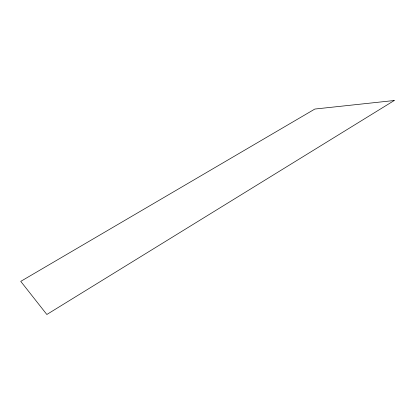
<?xml version="1.0" encoding="UTF-8"?>
<svg xmlns="http://www.w3.org/2000/svg" width="415" height="415" viewBox="0 0 415 415"><rect width="100%" height="100%" fill="white"/><g stroke="black" fill="none" stroke-linecap="round" stroke-linejoin="round"><path stroke-width="0.62" d="M394.25 100.513L46.843 314.487L20.75 281.365L314.861 109.046L394.25 100.513"/></g></svg>
